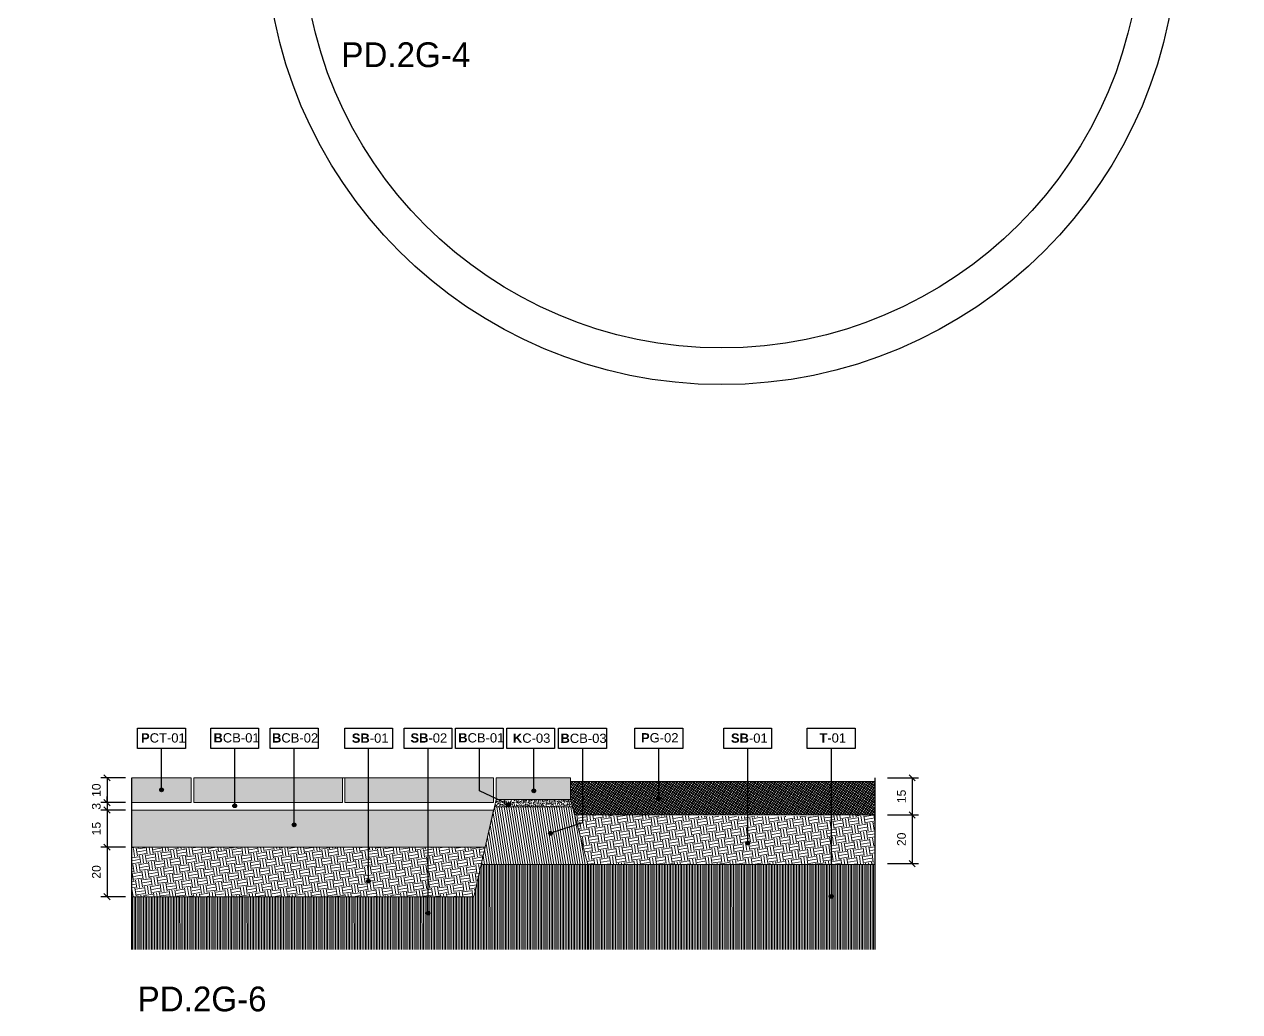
# Model space of a CAD drawing. Header units: metres. Extents: x -325 to 301, y -147 to 149.
# Drawn here: x 36.818 to 41.723, y 58.143 to 62.129 of the extents above; entities that cross this region are included whole.
import ezdxf

# ---------------------------------------------------------------- set-up
doc = ezdxf.new("R2010")
doc.units = ezdxf.units.M
doc.layers.get('Defpoints').update_dxf_attribs({"lineweight": 13})
doc.layers.add('-aux', color=50, linetype='Continuous', plot=False)
doc.layers.add('-AUX-QAD', color=5, linetype='Continuous', plot=False)
doc.layers.add('0-TX-1_25', color=7, linetype='Continuous', true_color=0x3f4f7f)
doc.layers.add('3-TR-paviment fort', color=7, linetype='Continuous', true_color=0xd1d1d1)
doc.layers.add('03-TR-Paviment_02_Sealed Gravel', color=7, linetype='Continuous', lineweight=5, true_color=0xd4be8c)
doc.layers.add('3-TR tot_u', color=7, linetype='Continuous', lineweight=5, true_color=0x787878)
for name, color, linetype, lineweight in [('1-CM', 7, 'Continuous', 0), ('3-TR Formigó', 252, 'Continuous', 0), ('3-TR Seleccionat', 44, 'Continuous', 0), ('3-TR Tot-u', 37, 'Continuous', 0)]:
    doc.layers.add(name, color=color, linetype=linetype, lineweight=lineweight)
for name, color, linetype in [('1-SECCIÓ', 1, 'Continuous'), ('A-KEYPLAN_HATCH', 7, 'Continuous'), ('A_TEXT_2', 7, 'Continuous')]:
    doc.layers.add(name, color=color, linetype=linetype)
doc.styles.get("Standard").update_dxf_attribs({"font": 'arial.ttf'})
doc.styles.add('x-llegenda materials$0$ENGRAVERS', font='TT0586M.TTF')
doc.dimstyles.new('ISO-25', dxfattribs={"dimtxt": 0.1, "dimasz": 0.1, "dimexe": 0.1, "dimexo": 0.1, "dimgap": 0.1, "dimtad": 1, "dimdec": 0, "dimlfac": 100, "dimzin": 9, "dimtxsty": 'Standard', "dimblk": 'OBLIQUE', "dimcen": 0.1, "dimadec": 0, "dimazin": 0, "dimtfac": 1, "dimtdec": 0, "dimtmove": 0, "dimatfit": 3, "dimldrblk": 'OBLIQUE', "dimfxl": 1, "dimarcsym": 0})
pattern_1 = [(279.175244, (4.559558, -0.082677), (0.036406452, -0.026281081), [0.03175, -0.03175]), (279.175244, (4.571312, -0.080778), (0.036406452, -0.026281081), [0.03175, -0.03175]), (279.175244, (4.583066, -0.07888), (0.036406452, -0.026281081), [0.03175, -0.03175]), (9.175244, (4.587617, -0.082165), (0.026281081, 0.036406452), [0.03175, -0.03175]), (9.175244, (4.589515, -0.09392), (0.026281081, 0.036406452), [0.03175, -0.03175]), (9.175244, (4.591414, -0.105673), (0.026281081, 0.036406452), [0.03175, -0.03175])]

# ---------------------------------------------------------------- blocks, each defined once
blk = doc.blocks.new('_Oblique')
at = {"color": 0, "lineweight": -2}
blk.add_line((-0.5, -0.5), (0.5, 0.5), dxfattribs=at)
blk = doc.blocks.new('*D1190')
at = {"layer": '0-TX-1_25', "color": 0, "lineweight": -2, "transparency": 16777216}
for p, q in [((40.301, 59.0875), (40.426, 59.0875)), ((40.401, 59.0875), (40.401, 58.9375)), ((40.301, 58.9375), (40.426, 58.9375))]:
    blk.add_line(p, q, dxfattribs=at)
at = {"layer": 'Defpoints', "color": 0, "transparency": 16777216}
for p in [(40.2518, 59.0875), (40.2518, 58.9375), (40.401, 58.9375)]:
    blk.add_point(p, dxfattribs=at)
at = {"layer": '0-TX-1_25', "color": 0, "lineweight": -2, "transparency": 16777216, "xscale": 0.025, "yscale": 0.025, "zscale": 0.025}
for p, rotation in [((40.401, 59.0875), 90), ((40.401, 58.9375), 270)]:
    blk.add_blockref('_Oblique', p, dxfattribs=dict(at, rotation=rotation))
at = {"layer": '0-TX-1_25', "color": 0, "transparency": 16777216, "insert": (40.3581, 59.0125), "char_height": 0.035, "attachment_point": 5, "rotation": 90}
blk.add_mtext('15', dxfattribs=at)
blk = doc.blocks.new('*D1191')
at = {"layer": '0-TX-1_25', "color": 0, "lineweight": -2, "transparency": 16777216}
for p, q in [((40.301, 58.9375), (40.426, 58.9375)), ((40.401, 58.9375), (40.401, 58.7412)), ((40.301, 58.7412), (40.426, 58.7412))]:
    blk.add_line(p, q, dxfattribs=at)
at = {"layer": 'Defpoints', "color": 0, "transparency": 16777216}
for p in [(40.2518, 58.9375), (40.2518, 58.7412), (40.401, 58.7412)]:
    blk.add_point(p, dxfattribs=at)
at = {"layer": '0-TX-1_25', "color": 0, "lineweight": -2, "transparency": 16777216, "xscale": 0.025, "yscale": 0.025, "zscale": 0.025}
for p, rotation in [((40.401, 58.9375), 90), ((40.401, 58.7412), 270)]:
    blk.add_blockref('_Oblique', p, dxfattribs=dict(at, rotation=rotation))
at = {"layer": '0-TX-1_25', "color": 0, "transparency": 16777216, "insert": (40.3581, 58.8393), "char_height": 0.035, "attachment_point": 5, "rotation": 90}
blk.add_mtext('20', dxfattribs=at)
blk = doc.blocks.new('*D1192')
at = {"layer": '0-TX-1_25', "color": 0, "lineweight": -2, "transparency": 16777216}
for p, q in [((37.2268, 59.0875), (37.1269, 59.0875)), ((37.1519, 59.0875), (37.1519, 58.9875)), ((37.2268, 58.9875), (37.1269, 58.9875))]:
    blk.add_line(p, q, dxfattribs=at)
at = {"layer": 'Defpoints', "color": 0, "transparency": 16777216}
for p in [(37.2518, 59.0875), (37.1519, 58.9875), (37.2518, 58.9875)]:
    blk.add_point(p, dxfattribs=at)
at = {"layer": '0-TX-1_25', "color": 0, "lineweight": -2, "transparency": 16777216, "xscale": 0.025, "yscale": 0.025, "zscale": 0.025}
for p, rotation in [((37.1519, 59.0875), 90), ((37.1519, 58.9875), 270)]:
    blk.add_blockref('_Oblique', p, dxfattribs=dict(at, rotation=rotation))
at = {"layer": '0-TX-1_25', "color": 0, "transparency": 16777216, "insert": (37.109, 59.0375), "char_height": 0.035, "attachment_point": 5, "rotation": 90}
blk.add_mtext('10', dxfattribs=at)
blk = doc.blocks.new('*D1193')
at = {"layer": '0-TX-1_25', "color": 0, "lineweight": -2, "transparency": 16777216}
for p, q in [((37.1519, 58.9875), (37.1519, 59.0125)), ((37.2268, 58.9875), (37.1269, 58.9875)), ((37.2268, 58.9575), (37.1269, 58.9575)), ((37.1519, 58.9875), (37.1519, 58.9575)), ((37.1519, 58.9575), (37.1519, 58.9325))]:
    blk.add_line(p, q, dxfattribs=at)
at = {"layer": 'Defpoints', "color": 0, "transparency": 16777216}
for p in [(37.1519, 58.9575), (37.2518, 58.9875), (37.2518, 58.9575)]:
    blk.add_point(p, dxfattribs=at)
at = {"layer": '0-TX-1_25', "color": 0, "lineweight": -2, "transparency": 16777216, "xscale": 0.025, "yscale": 0.025, "zscale": 0.025}
for p, rotation in [((37.1519, 58.9875), 270), ((37.1519, 58.9575), 90)]:
    blk.add_blockref('_Oblique', p, dxfattribs=dict(at, rotation=rotation))
at = {"layer": '0-TX-1_25', "color": 0, "transparency": 16777216, "insert": (37.109, 58.9725), "char_height": 0.035, "attachment_point": 5, "rotation": 90}
blk.add_mtext('3', dxfattribs=at)
blk = doc.blocks.new('*D1194')
at = {"layer": '0-TX-1_25', "color": 0, "lineweight": -2, "transparency": 16777216}
for p, q in [((37.2268, 58.9575), (37.1269, 58.9575)), ((37.1519, 58.9575), (37.1519, 58.8075)), ((37.2268, 58.8075), (37.1269, 58.8075))]:
    blk.add_line(p, q, dxfattribs=at)
at = {"layer": 'Defpoints', "color": 0, "transparency": 16777216}
for p in [(37.2518, 58.9575), (37.1519, 58.8075), (37.2518, 58.8075)]:
    blk.add_point(p, dxfattribs=at)
at = {"layer": '0-TX-1_25', "color": 0, "lineweight": -2, "transparency": 16777216, "xscale": 0.025, "yscale": 0.025, "zscale": 0.025}
for p, rotation in [((37.1519, 58.9575), 90), ((37.1519, 58.8075), 270)]:
    blk.add_blockref('_Oblique', p, dxfattribs=dict(at, rotation=rotation))
at = {"layer": '0-TX-1_25', "color": 0, "transparency": 16777216, "insert": (37.109, 58.8825), "char_height": 0.035, "attachment_point": 5, "rotation": 90}
blk.add_mtext('15', dxfattribs=at)
blk = doc.blocks.new('*D1195')
at = {"layer": '0-TX-1_25', "color": 0, "lineweight": -2, "transparency": 16777216}
for p, q in [((37.2268, 58.8075), (37.1269, 58.8075)), ((37.1519, 58.8075), (37.1519, 58.6075)), ((37.2268, 58.6075), (37.1269, 58.6075))]:
    blk.add_line(p, q, dxfattribs=at)
at = {"layer": 'Defpoints', "color": 0, "transparency": 16777216}
for p in [(37.2518, 58.8075), (37.1519, 58.6075), (37.2518, 58.6075)]:
    blk.add_point(p, dxfattribs=at)
at = {"layer": '0-TX-1_25', "color": 0, "lineweight": -2, "transparency": 16777216, "xscale": 0.025, "yscale": 0.025, "zscale": 0.025}
for p, rotation in [((37.1519, 58.8075), 90), ((37.1519, 58.6075), 270)]:
    blk.add_blockref('_Oblique', p, dxfattribs=dict(at, rotation=rotation))
at = {"layer": '0-TX-1_25', "color": 0, "transparency": 16777216, "insert": (37.109, 58.7075), "char_height": 0.035, "attachment_point": 5, "rotation": 90}
blk.add_mtext('20', dxfattribs=at)
blk = doc.blocks.new('hatch keyplan 2')
at = {"layer": 'A-KEYPLAN_HATCH'}
blk.add_lwpolyline([(0, 0.00548), (0.01287, 0.00548), (0.01287, 0), (0, 0)], close=True, dxfattribs=at)
blk = doc.blocks.new('hatch keyplan')
at = {"layer": 'A-KEYPLAN_HATCH'}
blk.add_blockref('hatch keyplan 2', (1.43058, 0.85215), dxfattribs=at)
blk = doc.blocks.new('SB-01')
at = {"layer": 'A-KEYPLAN_HATCH'}
blk.add_blockref('hatch keyplan', (-1.43058, -0.85215), dxfattribs=at)
at = {"layer": 'A_TEXT_2', "insert": (-0.0008, 0.00403), "char_height": 0.0025, "attachment_point": 1}
blk.add_mtext_dynamic_manual_height_columns('\\pi0.00271;{\\fArial|b1|i0|c0|p34;SB}-01', width=0.0145619, gutter_width=0.015, heights=[0], dxfattribs=at)
blk = doc.blocks.new('PCB01')
at = {"layer": 'A-KEYPLAN_HATCH'}
blk.add_lwpolyline([(0.001, 0.00548), (0.01387, 0.00548), (0.01387, 0), (0.001, 0)], close=True, dxfattribs=at)
at = {"layer": 'A_TEXT_2', "insert": (0.0002, 0.00409), "char_height": 0.0025, "attachment_point": 1}
blk.add_mtext_dynamic_manual_height_columns('\\pi0.00171;{\\fArial|b1|i0|c0|p34;P}CT-01', width=0.0145619, gutter_width=0.015, heights=[0], dxfattribs=at)
blk = doc.blocks.new('B-CB02')
at = {"layer": 'A-KEYPLAN_HATCH'}
blk.add_blockref('hatch keyplan', (-1.43058, -0.85215), dxfattribs=at)
at = {"layer": 'A_TEXT_2', "insert": (-0.0008, 0.00409), "char_height": 0.0025, "attachment_point": 1}
blk.add_mtext_dynamic_manual_height_columns('\\pi0.00129;{\\fArial|b1|i0|c0|p34;B}CB-02', width=0.0145619, gutter_width=0.015, heights=[0], dxfattribs=at)
blk = doc.blocks.new('B-CB01')
at = {"layer": 'A-KEYPLAN_HATCH'}
blk.add_blockref('hatch keyplan', (-1.43058, -0.85215), dxfattribs=at)
at = {"layer": 'A_TEXT_2', "insert": (-0.0008, 0.00411), "char_height": 0.0025, "attachment_point": 1}
blk.add_mtext_dynamic_manual_height_columns('\\pi0.00152;{\\fArial|b1|i0|c0|p34;B}CB-01', width=0.0145619, gutter_width=0.015, heights=[0], dxfattribs=at)
blk = doc.blocks.new('SB-02')
at = {"layer": 'A-KEYPLAN_HATCH'}
blk.add_blockref('hatch keyplan', (-1.43058, -0.85215), dxfattribs=at)
at = {"layer": 'A_TEXT_2', "insert": (-0.0008, 0.00408), "char_height": 0.0025, "attachment_point": 1}
blk.add_mtext_dynamic_manual_height_columns('\\pi0.00249;{\\fArial|b1|i0|c0|p34;SB}-02', width=0.0145619, gutter_width=0.015, heights=[0], dxfattribs=at)
blk = doc.blocks.new('B-CB03')
at = {"layer": 'A-KEYPLAN_HATCH'}
blk.add_blockref('hatch keyplan', (-1.43058, -0.85215), dxfattribs=at)
at = {"layer": 'A_TEXT_2', "insert": (-0.0008, 0.00398), "char_height": 0.0025, "attachment_point": 1}
blk.add_mtext_dynamic_manual_height_columns('\\pi0.00128;{\\fArial|b1|i0|c0|p34;B}CB-03', width=0.0145619, gutter_width=0.015, heights=[0], dxfattribs=at)
blk = doc.blocks.new('T-01')
at = {"layer": 'A-KEYPLAN_HATCH'}
blk.add_blockref('hatch keyplan', (-1.43058, -0.85215), dxfattribs=at)
at = {"layer": 'A_TEXT_2', "insert": (-0.0008, 0.00408), "char_height": 0.0025, "attachment_point": 1}
blk.add_mtext_dynamic_manual_height_columns('\\pi0.00405;{\\fArial|b1|i0|c0|p34;T}-01', width=0.0145619, gutter_width=0.015, heights=[0], dxfattribs=at)
blk = doc.blocks.new('PG02')
at = {"layer": 'A-KEYPLAN_HATCH'}
blk.add_blockref('hatch keyplan', (-1.42958, -0.85215), dxfattribs=at)
at = {"layer": 'A_TEXT_2', "insert": (0.0002, 0.00412), "char_height": 0.0025, "attachment_point": 1}
blk.add_mtext_dynamic_manual_height_columns('\\pi0.00245,t0.01245;{\\fArial|b1|i0|c0|p34;P}G-02', width=0.0145619, gutter_width=0.015, heights=[0], dxfattribs=at)
blk = doc.blocks.new('POINT')
at = {"layer": '0-TX-1_25'}
h = blk.add_hatch(dxfattribs=at)
h.set_pattern_fill('ANGLE', color=256)
h.set_pattern_definition([(0, (-83.747, -12.726), (0, 6.985), [5.08, -1.905]), (90, (-83.747, -12.726), (-6.985, 4e-16), [5.08, -1.905])])
edge = h.paths.add_edge_path()
edge.add_arc((0, 0), 0.0075, 0, 360)
h = blk.add_hatch(color=256, dxfattribs=at)
h.dxf.hatch_style = 1
edge = h.paths.add_edge_path()
edge.add_arc((0, 0), 0.0075, 0, 360)
blk.add_circle((0, 0), 0.0075, dxfattribs=at)
blk = doc.blocks.new('K02')
at = {"layer": 'A-KEYPLAN_HATCH'}
blk.add_blockref('hatch keyplan', (-1.43058, -0.85215), dxfattribs=at)
at = {"layer": 'A_TEXT_2', "insert": (-0.0008, 0.00402), "char_height": 0.0025, "attachment_point": 1}
blk.add_mtext_dynamic_manual_height_columns('\\pi0.00244;{\\fArial|b1|i0|c0|p34;K}C-03', width=0.0145619, gutter_width=0.015, heights=[0], dxfattribs=at)
blk = doc.blocks.new('*D1198')
at = {"layer": '0-TX-1_25', "color": 0, "lineweight": -2, "transparency": 16777216}
for p, q in [((22.6963, 61.759), (22.6093, 61.759)), ((22.6343, 61.759), (22.6343, 61.609)), ((22.7343, 61.609), (22.6093, 61.609))]:
    blk.add_line(p, q, dxfattribs=at)
at = {"layer": 'Defpoints', "color": 0, "transparency": 16777216}
for p in [(22.7213, 61.759), (22.6343, 61.609), (66.3646, 61.609)]:
    blk.add_point(p, dxfattribs=at)
at = {"layer": '0-TX-1_25', "color": 0, "lineweight": -2, "transparency": 16777216, "xscale": 0.025, "yscale": 0.025, "zscale": 0.025}
for p, rotation in [((22.6343, 61.759), 90), ((22.6343, 61.609), 270)]:
    blk.add_blockref('_Oblique', p, dxfattribs=dict(at, rotation=rotation))
at = {"layer": '0-TX-1_25', "color": 0, "transparency": 16777216, "insert": (22.5915, 61.684), "char_height": 0.035, "attachment_point": 5, "rotation": 90}
blk.add_mtext('15', dxfattribs=at)

msp = doc.modelspace()

# ---------------------------------------------------------------- hatches: boundary and pattern name
at = {"layer": '03-TR-Paviment_02_Sealed Gravel'}
h = msp.add_hatch(dxfattribs=at)
h.set_pattern_fill('_USER', color=256, scale=0.008, angle=234.1752, style=0, double=1, pattern_type=0)
h.set_pattern_definition([(234.1752438963, (-441032.984888, -650774.871159), (0.00648648797918, -0.00468246448955), []), (324.1752438963, (-441032.984888, -650774.871159), (0.00468246448955, 0.00648648797918), [])])
h.paths.add_polyline_path([(39.0385, 58.9375), (40.2518, 58.9375), (40.2518, 59.0725), (39.0218, 59.0725), (39.0218, 59.0001)])
at = {"layer": '3-TR Formigó'}
h = msp.add_hatch(dxfattribs=at)
h.set_pattern_fill('ANSI31', color=256, scale=0.003, angle=234.1752, style=0)
h.set_pattern_definition([(279.175244, (0.001851, -32.757807), (0.00940313, 0.0015188056), [])])
h.paths.add_polyline_path([(38.6618, 58.7375), (39.0918, 58.7375), (39.0298, 58.9701), (38.715, 58.9703)])
at = {"layer": '3-TR Seleccionat'}
h = msp.add_hatch(dxfattribs=at)
h.set_pattern_fill('ANSI31', color=256, scale=0.002, angle=45, style=0)
h.set_pattern_definition([(90, (-441037.542741, -650777.9099496), (-0.00635, 1e-18), [])])
h.paths.add_polyline_path([(40.2518, 58.3949), (37.2528, 58.3949), (37.2518, 58.6075), (38.632, 58.6075), (38.6618, 58.7375), (40.2518, 58.7375)])
at = {"layer": '3-TR Tot-u'}
h = msp.add_hatch(dxfattribs=at)
h.set_pattern_fill('EARTH', color=256, scale=0.005, angle=-80.8248, style=0)
h.set_pattern_definition(pattern_1)
h.paths.add_polyline_path([(39.8222, 58.9307), (39.0385, 58.9375), (39.0918, 58.7375), (39.8222, 58.7375)])
h = msp.add_hatch(dxfattribs=at)
h.set_pattern_fill('EARTH', color=256, scale=0.005, angle=-80.8248, style=0)
h.set_pattern_definition(pattern_1)
h.paths.add_polyline_path([(40.2518, 58.9375), (39.8222, 58.9307), (39.8222, 58.7375), (40.2518, 58.7375)])
h = msp.add_hatch(dxfattribs=at)
h.set_pattern_fill('EARTH', color=256, scale=0.005, angle=-80.8248, style=0)
h.set_pattern_definition([(279.1752, (38.73283, 58.557498), (0.03640645, -0.0262811), [0.03175, -0.03175]), (279.1752, (38.744584, 58.559396), (0.03640645, -0.0262811), [0.03175, -0.03175]), (279.1752, (38.756337, 58.561295), (0.03640645, -0.0262811), [0.03175, -0.03175]), (9.1752, (38.760888, 58.55801), (0.0262811, 0.03640645), [0.03175, -0.03175]), (9.1752, (38.762787, 58.546256), (0.0262811, 0.03640645), [0.03175, -0.03175]), (9.1752, (38.764685, 58.534502), (0.0262811, 0.03640645), [0.03175, -0.03175])])
h.paths.add_polyline_path([(38.632, 58.6075), (38.6778, 58.8075), (37.2518, 58.8075), (37.2518, 58.6075)])
at = {"layer": '3-TR tot_u'}
h = msp.add_hatch(dxfattribs=at)
h.set_pattern_fill('AR-CONC', color=256, scale=0.0002, angle=90.2664)
h.set_pattern_definition([(140.2664143104, (269989.49145, -738407.916472), (0.0030183585511, 0.0364513625844), [0.00381, -0.04191]), (85.2664143104, (269989.49145, -738407.91647), (-0.0381781810675, -0.0072262829332), [0.003048, -0.033528116834]), (190.7178590104, (269989.491703, -738407.913434), (-0.0351598209585, 0.0292250795622), [0.00323800176, -0.03561804892]), (136.4506143104, (269989.48129, -738407.91652), (0.0081562825582, 0.0542543196878), [0.005715, -0.062865]), (186.9019719204, (269989.48197, -738407.912), (-0.049705465848, 0.047250217616), [0.004857004628, -0.053427121632]), (81.45056548, (269989.48129, -738407.91652), (-0.0497054658455, 0.0472502176188), [0.004571993414, -0.050291946384]), (111.2664143104, (269989.483808, -738407.911427), (0.0203118235131, 0.0304176527954), [0.00381, -0.04191]), (56.2664143104, (269989.483808, -738407.911427), (-0.0368946682902, 0.0121889849718), [0.003048, -0.033528]), (161.7178593104, (269989.4855, -738407.908892), (-0.016582844967, 0.0426066376987), [0.00323800176, -0.03561798752]), (127.7664143104, (269989.491451, -738407.916472), (-0.0169136972324, 0.00053908133522), [0, -0.0331216, 0, -0.034036, 0, -0.033655]), (97.7664143104, (269989.491451, -738407.916472), (-0.02009803784808, 0.0132706243038), [0, -0.0194056, 0, -0.0323596, 0, -0.012827]), (57.7664143104, (269989.491504, -738407.9278), (0.00101964285024, 0.02712315336895), [0, -0.0127, 0, -0.039624, 0, -0.052578]), (47.7664143104, (269989.491528, -738407.93288), (-0.0052229971542, 0.0296018704426), [0, -0.01651, 0, -0.0263144, 0, -0.037338])])
h.paths.add_polyline_path([(37.2518, 58.9575), (37.2518, 58.8075), (38.6778, 58.8075), (38.712, 58.9575)])
h = msp.add_hatch(dxfattribs=at)
h.set_pattern_fill('AR-CONC', color=256, scale=9e-05, angle=90.2664)
h.set_pattern_definition([(140.266414, (-44.709493, 36.174903), (0.0013582613, 0.0164031132), [0.0017145, -0.0188595]), (85.266414, (-44.709493, 36.174903), (-0.0171801815, -0.0032518273), [0.0013716, -0.0150876526]), (190.71786, (-44.70938, 36.17627), (-0.0158219194, 0.0131512858), [0.0014571008, -0.016028122]), (136.450614, (-44.714065, 36.174881), (0.003670327, 0.024414444), [0.00257175, -0.02828925]), (186.901972, (-44.713759, 36.176916), (-0.0223674596, 0.021262598), [0.002185652, -0.024042205]), (81.450565, (-44.714065, 36.174881), (-0.0223674596, 0.021262598), [0.002057397, -0.022631376]), (111.266414, (-44.712932, 36.177173), (0.0091403206, 0.0136879438), [0.0017145, -0.0188595]), (56.266414, (-44.712932, 36.177173), (-0.0166026007, 0.0054850432), [0.0013716, -0.0150876]), (161.71786, (-44.71217, 36.178313), (-0.0074622802, 0.019172987), [0.0014571008, -0.0160280944]), (127.766414, (-44.7094926, 36.1749026), (-0.00761116375, 0.0002425866), [0, -0.01490472, 0, -0.0153162, 0, -0.01514475]), (97.766414, (-44.709493, 36.1749026), (-0.009044117, 0.0059717809), [0, -0.00873252, 0, -0.01456182, 0, -0.00577215]), (57.766414, (-44.709469, 36.169805), (0.0004588393, 0.012205419), [0, -0.005715, 0, -0.0178308, 0, -0.0236601]), (47.766414, (-44.709458, 36.167519), (-0.0023503487, 0.0133208417), [0, -0.0074295, 0, -0.01184148, 0, -0.0168021])])
h.paths.add_polyline_path([(39.0298, 58.9701), (39.0218, 59.0001), (38.7218, 59.0002), (38.7153, 58.9703)])
at = {"layer": '3-TR-paviment fort'}
for points in [[(37.2518, 59.0875), (37.2518, 58.9875), (37.4918, 58.9875), (37.4918, 59.0875)], [(37.7483, 59.0875), (37.5018, 59.0875), (37.5018, 58.9875), (37.7483, 58.9875)], [(37.988, 59.0875), (37.7483, 59.0875), (37.7483, 58.9875), (37.988, 58.9875)], [(38.1018, 59.0875), (37.988, 59.0875), (37.988, 58.9875), (38.1018, 58.9875)], [(38.2886, 59.0875), (38.1118, 59.0875), (38.1118, 58.9875), (38.2886, 58.9875)], [(38.7118, 59.0875), (38.2886, 59.0875), (38.2886, 58.9875), (38.7118, 58.9875)], [(39.0218, 59.0874), (39.0218, 59.0002), (38.7218, 59.0003), (38.7218, 59.0875)]]:
    msp.add_hatch(color=256, dxfattribs=at).paths.add_polyline_path(points)

# ---------------------------------------------------------------- linework, layer by layer
at = {"layer": '-AUX-QAD'}
for radius in [1.8411, 1.6929]:
    msp.add_circle((39.6323, 62.5156, 0.0017), radius, dxfattribs=at)
at = {"layer": '0-TX-1_25'}
for points in [[(37.3719, 59.0388), (37.3719, 59.206)], [(37.6671, 58.9748), (37.6671, 59.206)], [(37.9068, 58.8976), (37.9068, 59.206)], [(38.2074, 58.6706), (38.2074, 59.206)], [(38.4474, 58.541), (38.4474, 59.206)], [(38.6547, 59.0347), (38.6547, 59.206)], [(38.8741, 59.0347), (38.8741, 59.206)], [(39.071, 59.206), (39.071, 58.906), (38.9413, 58.8634)], [(39.3785, 59.0034), (39.3785, 59.206)], [(39.7375, 58.824), (39.7375, 59.206)], [(40.0743, 59.206), (40.0743, 58.6089)], [(38.7726, 58.9793), (38.6547, 59.0347)]]:
    msp.add_lwpolyline(points, dxfattribs=at)
at = {"layer": '1-CM'}
for p, q in [((38.712, 58.9575), (37.2518, 58.9575)), ((38.6778, 58.8075), (38.712, 58.9575)), ((38.6778, 58.8075), (37.2518, 58.8075))]:
    msp.add_line(p, q, dxfattribs=at)
for points in [[(37.4918, 59.0875), (37.2518, 59.0875), (37.2518, 58.9875), (37.4918, 58.9875), (37.4918, 59.0875)], [(38.1018, 59.0875), (37.5018, 59.0875), (37.5018, 58.9875), (38.1018, 58.9875), (38.1018, 59.0875)], [(38.1118, 59.0875), (38.1018, 59.0875)], [(38.7118, 59.0875), (38.1118, 59.0875), (38.1118, 58.9875), (38.7118, 58.9875), (38.7118, 59.0875)], [(38.7218, 59.0875), (39.0218, 59.0874)], [(39.0218, 59.0725), (39.0218, 59.0002), (39.0385, 58.9375), (39.0385, 58.9375), (40.2518, 58.9375), (40.2518, 59.0725), (39.0218, 59.0725)], [(38.715, 58.9703), (39.0298, 58.9701)], [(38.7218, 59.0003), (39.0218, 59.0001)], [(37.2518, 58.6075), (38.632, 58.6075), (38.6618, 58.7375)], [(38.6618, 58.7375), (38.632, 58.6075)], [(38.7328, 58.7375), (40.2518, 58.7375)], [(39.0918, 58.7375), (39.0918, 58.3949)]]:
    msp.add_lwpolyline(points, dxfattribs=at)
for points in [[(39.0218, 59.0874), (39.0218, 59.0002), (38.7218, 59.0003), (38.7218, 59.0875)], [(38.6618, 58.7375), (39.0918, 58.7375), (39.0298, 58.9701), (38.715, 58.9703)], [(39.0298, 58.9701), (39.0218, 59.0001), (38.7218, 59.0002), (38.7153, 58.9703)]]:
    msp.add_lwpolyline(points, close=True, dxfattribs=at)
at = {"layer": '1-SECCIÓ'}
for points in [[(37.2518, 58.3949), (37.2518, 59.0875)], [(40.2518, 58.3949), (40.2518, 59.0875)]]:
    msp.add_lwpolyline(points, dxfattribs=at)

# ---------------------------------------------------------------- block references
at = {"color": 244, "true_color": 0x991b1e, "xscale": 14.99999999999007, "yscale": 14.99999999999007, "zscale": 14.99999999999007}
msp.add_blockref('K02', (38.765, 59.206), dxfattribs=at)
at = {"layer": '0-TX-1_25', "xscale": 15, "yscale": 15, "zscale": 15}
for name, p in [('PCB01', (37.2604, 59.206)), ('B-CB01', (37.5706, 59.206)), ('B-CB02', (37.8103, 59.206)), ('SB-01', (38.1109, 59.206)), ('SB-02', (38.3509, 59.206)), ('B-CB01', (38.5581, 59.206)), ('B-CB03', (38.9744, 59.206)), ('PG02', (39.2669, 59.206)), ('SB-01', (39.6409, 59.206)), ('T-01', (39.9778, 59.206))]:
    msp.add_blockref(name, p, dxfattribs=at)
at = {"layer": '0-TX-1_25'}
for p in [(37.3719, 59.0388), (38.8741, 59.0347), (39.3785, 59.0034), (37.6671, 58.9748), (38.7726, 58.9793), (37.9068, 58.8976), (38.9413, 58.8634), (39.7375, 58.824), (38.2074, 58.6706), (40.0743, 58.6089), (38.4474, 58.541)]:
    msp.add_blockref('POINT', p, dxfattribs=at)

# ---------------------------------------------------------------- texts
at = {"layer": '-aux', "char_height": 0.1, "width": 19.210099, "attachment_point": 1, "style": 'x-llegenda materials$0$ENGRAVERS'}
for s, insert in [('PD.2G-4', (38.0975, 62.0561, 0.0017)), ('PD.2G-6', (37.2755, 58.2449))]:
    msp.add_mtext(s, dxfattribs=dict(at, insert=insert))

# ---------------------------------------------------------------- dimensions: what is measured, and where the dimension line sits
at = {"layer": '0-TX-1_25'}
for base, p1, p2, picture, middle in [((22.6343, 61.609), (22.7213, 61.759), (66.3646, 61.609), '*D1198', (22.5915, 61.684)), ((37.1519, 58.9875), (37.2518, 59.0875), (37.2518, 58.9875), '*D1192', (37.109, 59.0375)), ((40.401, 58.9375), (40.2518, 59.0875), (40.2518, 58.9375), '*D1190', (40.3581, 59.0125)), ((37.1519, 58.8075), (37.2518, 58.9575), (37.2518, 58.8075), '*D1194', (37.109, 58.8825)), ((40.401, 58.7412), (40.2518, 58.9375), (40.2518, 58.7412), '*D1191', (40.3581, 58.8393)), ((37.1519, 58.6075), (37.2518, 58.8075), (37.2518, 58.6075), '*D1195', (37.109, 58.7075))]:
    dim = msp.add_linear_dim(base=base, p1=p1, p2=p2, angle=90, dimstyle='ISO-25', override={"dimtxt": 0.035, "dimasz": 0.025, "dimexe": 0.025, "dimexo": 0.025, "dimgap": 0.025, "dimblk1": 'Oblique', "dimblk2": 'Oblique', "dimsah": 1, "dimfxl": 0.1, "dimfxlon": 1, "dimarcsym": 1}, dxfattribs=at)
    dim.commit()
    dim.dimension.update_dxf_attribs({"geometry": picture, "text_midpoint": middle})
dim = msp.add_linear_dim(base=(37.1519, 58.9575), p1=(37.2518, 58.9875), p2=(37.2518, 58.9575), angle=90, dimstyle='ISO-25', override={"dimtxt": 0.035, "dimasz": 0.025, "dimexe": 0.025, "dimexo": 0.025, "dimgap": 0.025, "dimblk1": 'Oblique', "dimblk2": 'Oblique', "dimsah": 1, "dimfxl": 0.1, "dimfxlon": 1, "dimarcsym": 1}, dxfattribs=at)
dim.commit()
dim.dimension.update_dxf_attribs({"geometry": '*D1193', "text_midpoint": (37.1519, 58.9725), "dimtype": 160})

doc.saveas('drawing.dxf')
